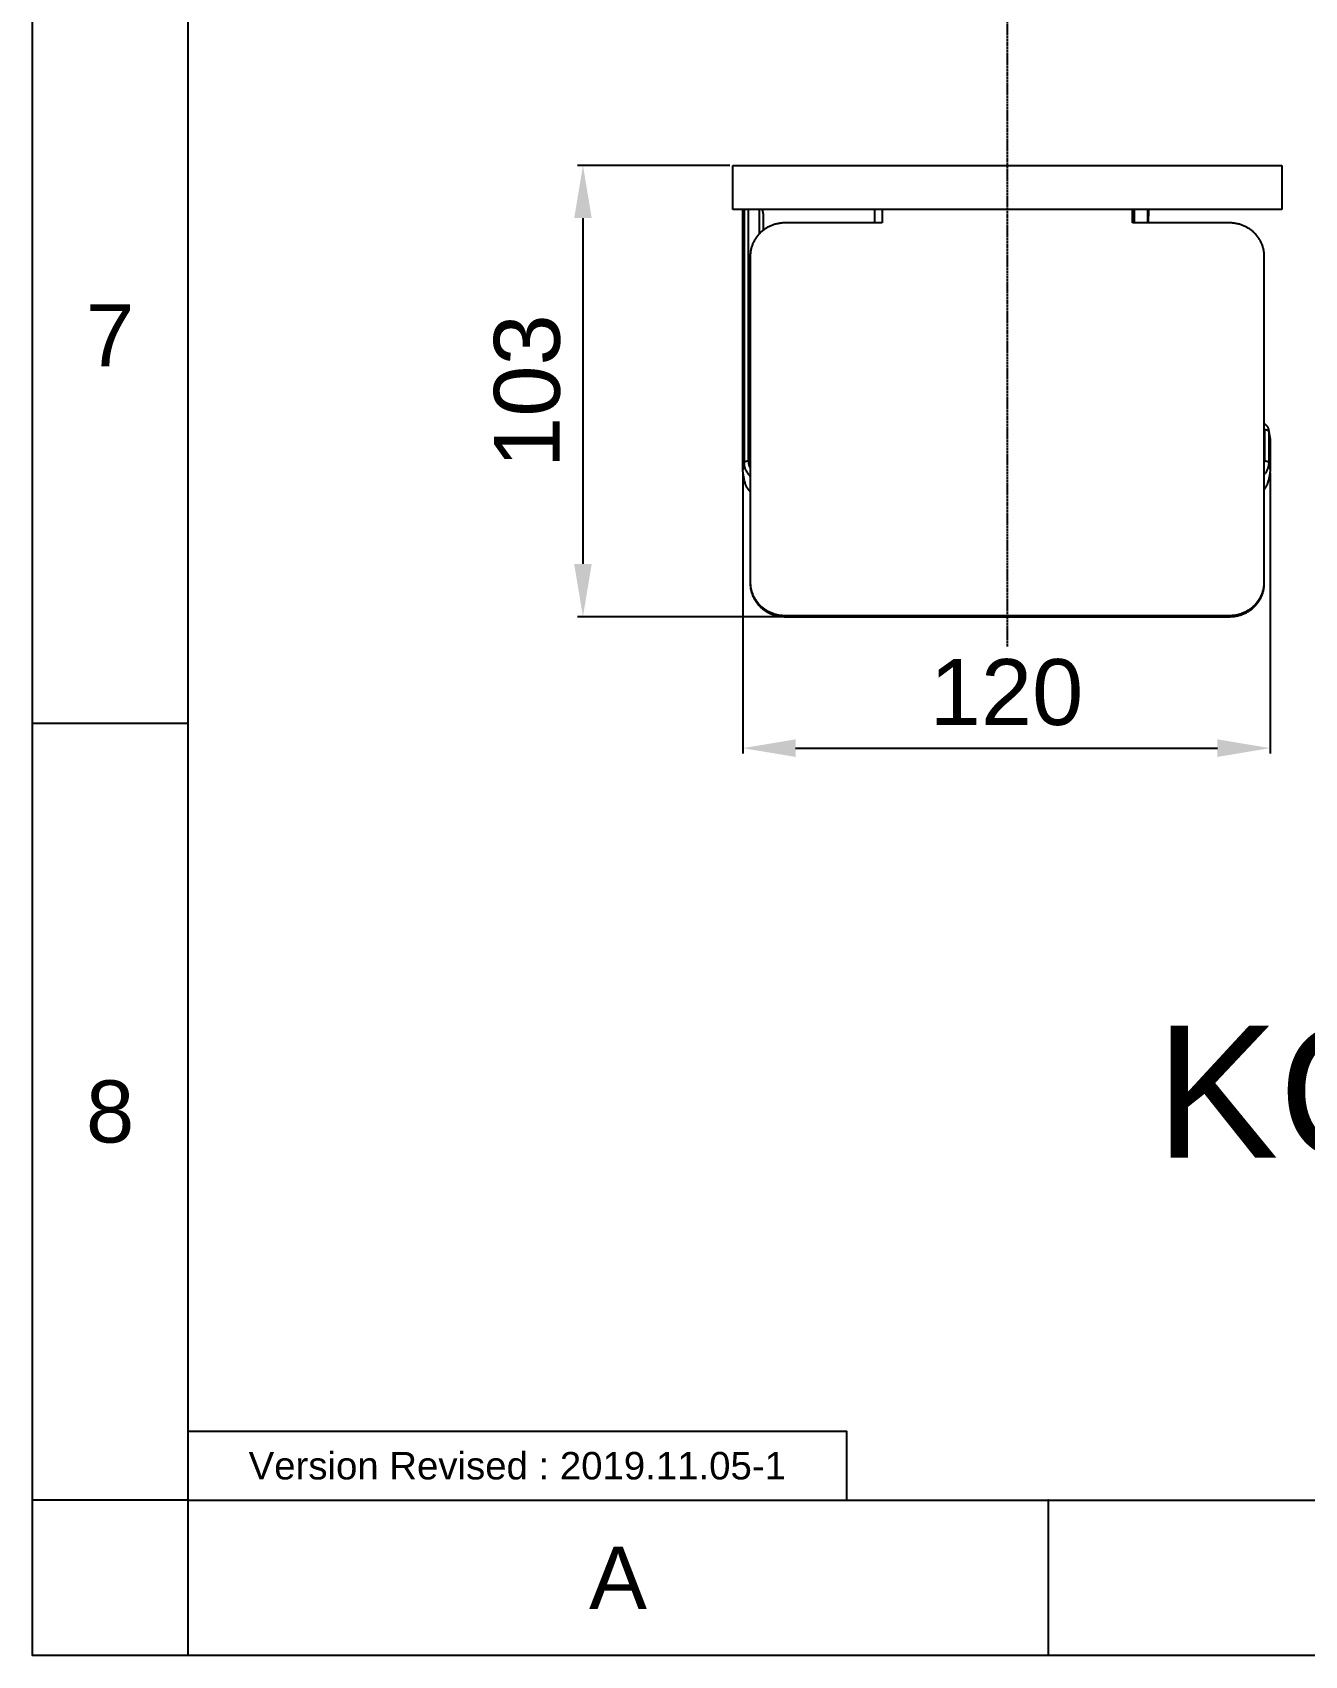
# Model space of a CAD drawing. Header units: millimetres. Extents: x 2219 to 3269, y 1238 to 2723.
# Drawn here: x 2218.7 to 2508.2, y 1237.7 to 1607.1 of the extents above; entities that cross this region are included whole.
import ezdxf

# ---------------------------------------------------------------- set-up
doc = ezdxf.new("R2010")
doc.units = ezdxf.units.MM
doc.linetypes.add('CENTER', pattern=[0.6, 0.375, -0.075, 0.075, -0.075])
for name, color, linetype in [('CEN2', 1, 'Continuous'), ('DIM2', 3, 'Continuous'), ('form22', 7, 'Continuous'), ('main', 7, 'Continuous')]:
    doc.layers.add(name, color=color, linetype=linetype)
doc.styles.add('Arial Regular', font='arial.ttf')
doc.styles.get("Standard").update_dxf_attribs({"font": 'arial.ttf'})
doc.dimstyles.new('ISO-25', dxfattribs={"dimtxt": 2.5, "dimasz": 2.5, "dimexe": 1.25, "dimexo": 0.625, "dimtad": 1, "dimtxsty": 'Standard', "dimcen": 2.5, "dimadec": 0, "dimazin": 0, "dimtfac": 1, "dimtmove": 0, "dimatfit": 3, "dimfxl": 1, "dimarcsym": 0})

# ---------------------------------------------------------------- blocks, each defined once
blk = doc.blocks.new('*D32')
at = {"layer": 'Defpoints', "color": 0, "transparency": 16777216}
for p in [(2378.04, 1576.86), (2343.96, 1474.15), (2393.91, 1474.15)]:
    blk.add_point(p, dxfattribs=at)
at = {"layer": 'DIM2', "color": 0, "lineweight": -2, "transparency": 16777216}
for p, q in [((2377.42, 1576.86), (2342.71, 1576.86)), ((2343.96, 1564.86), (2343.96, 1486.15)), ((2393.28, 1474.15), (2342.71, 1474.15))]:
    blk.add_line(p, q, dxfattribs=at)
at = {"layer": 'DIM2', "color": 0, "transparency": 16777216}
for points in [[(2341.96, 1564.86), (2345.96, 1564.86), (2343.96, 1576.86)], [(2341.96, 1486.15), (2345.96, 1486.15), (2343.96, 1474.15)]]:
    blk.add_solid(points, dxfattribs=at)
at = {"layer": 'DIM2', "color": 0, "transparency": 16777216, "insert": (2331.3, 1525.5), "char_height": 15, "attachment_point": 5, "rotation": 90}
blk.add_mtext('103', dxfattribs=at)
blk = doc.blocks.new('*D36')
at = {"layer": 'Defpoints', "color": 0, "transparency": 16777216}
for p in [(2380.37, 1507.55), (2500.37, 1507.55), (2500.37, 1444.23)]:
    blk.add_point(p, dxfattribs=at)
at = {"layer": 'DIM2', "color": 0, "lineweight": -2, "transparency": 16777216}
for p, q in [((2380.37, 1506.92), (2380.37, 1442.98)), ((2500.37, 1506.92), (2500.37, 1442.98)), ((2392.37, 1444.23), (2488.37, 1444.23))]:
    blk.add_line(p, q, dxfattribs=at)
at = {"layer": 'DIM2', "color": 0, "transparency": 16777216}
for points in [[(2392.37, 1446.23), (2392.37, 1442.23), (2380.37, 1444.23)], [(2488.37, 1446.23), (2488.37, 1442.23), (2500.37, 1444.23)]]:
    blk.add_solid(points, dxfattribs=at)
at = {"layer": 'DIM2', "color": 0, "transparency": 16777216, "insert": (2440.37, 1456.89), "char_height": 15, "attachment_point": 5}
blk.add_mtext('120', dxfattribs=at)

msp = doc.modelspace()

# ---------------------------------------------------------------- linework, layer by layer
at = {"layer": 'CEN2', "linetype": 'CENTER'}
msp.add_line((2440.54, 1729.15), (2440.54, 1467.33), dxfattribs=at)
at = {"layer": 'form22'}
for p, q in [((2254.01, 2687.19), (2254.01, 1273.05)), ((2254.01, 1449.81), (2218.65, 1449.81)), ((2254.01, 1273.05), (2218.65, 1273.05)), ((2254.01, 1273.05), (3233.3, 1273.05)), ((2254.01, 1273.05), (2254.01, 1237.69)), ((2449.87, 1273.05), (2449.87, 1237.69))]:
    msp.add_line(p, q, dxfattribs=at)
for points in [[(2218.65, 2722.54), (3268.65, 2722.54), (3268.65, 1237.69), (2218.65, 1237.69)], [(2254.01, 1273.05), (2404.01, 1273.05), (2404.01, 1288.67), (2254.01, 1288.67)]]:
    msp.add_lwpolyline(points, close=True, dxfattribs=at)
for p in [(2254.01, 1449.81), (2449.87, 1273.05)]:
    msp.add_point(p, dxfattribs=at)
at = {"layer": 'main'}
for p, q in [((2378.04, 1566.86), (2378.04, 1576.86)), ((2378.04, 1576.86), (2386.11, 1576.86)), ((2386.11, 1576.86), (2494.98, 1576.86)), ((2494.98, 1576.86), (2503.04, 1576.86)), ((2503.04, 1576.86), (2503.04, 1566.86)), ((2386.11, 1566.86), (2378.04, 1566.86)), ((2380.37, 1507.55), (2380.37, 1566.86)), ((2380.68, 1566.86), (2380.68, 1509.28)), ((2381.67, 1509.6), (2381.67, 1566.86)), ((2384.06, 1566.86), (2384.06, 1561.26)), ((2384.85, 1566.69), (2384.8, 1566.86)), ((2384.9, 1566.51), (2384.85, 1566.69)), ((2384.94, 1566.34), (2384.9, 1566.51)), ((2494.98, 1566.86), (2386.11, 1566.86)), ((2410.37, 1563.79), (2410.37, 1566.86)), ((2412.04, 1566.86), (2412.04, 1563.79)), ((2469.04, 1563.79), (2469.04, 1566.86)), ((2469.38, 1563.79), (2469.38, 1566.86)), ((2469.49, 1563.79), (2469.49, 1566.86)), ((2472.46, 1566.86), (2472.46, 1563.79)), ((2472.72, 1566.75), (2472.62, 1563.79)), ((2472.72, 1566.86), (2472.72, 1566.75)), ((2503.04, 1566.86), (2494.98, 1566.86)), ((2384.97, 1566.16), (2384.94, 1566.34)), ((2385, 1565.99), (2384.97, 1566.16)), ((2385.03, 1565.81), (2385, 1565.99)), ((2385.05, 1565.63), (2385.03, 1565.81)), ((2385.06, 1565.45), (2385.05, 1565.63)), ((2385.06, 1562.15), (2385.06, 1565.45)), ((2386.08, 1562.8), (2385.91, 1562.71)), ((2386.25, 1562.89), (2386.08, 1562.8)), ((2386.42, 1562.98), (2386.25, 1562.89)), ((2386.6, 1563.06), (2386.42, 1562.98)), ((2386.78, 1563.13), (2386.6, 1563.06)), ((2386.96, 1563.21), (2386.78, 1563.13)), ((2387.15, 1563.28), (2386.96, 1563.21)), ((2387.33, 1563.34), (2387.15, 1563.28)), ((2387.52, 1563.4), (2387.33, 1563.34)), ((2387.71, 1563.46), (2387.52, 1563.4)), ((2387.9, 1563.51), (2387.71, 1563.46)), ((2388.09, 1563.56), (2387.9, 1563.51)), ((2388.29, 1563.6), (2388.09, 1563.56)), ((2388.48, 1563.64), (2388.29, 1563.6)), ((2388.68, 1563.68), (2388.48, 1563.64)), ((2388.87, 1563.71), (2388.68, 1563.68)), ((2389.06, 1563.73), (2388.87, 1563.71)), ((2389.26, 1563.75), (2389.06, 1563.73)), ((2389.45, 1563.77), (2389.26, 1563.75)), ((2389.65, 1563.78), (2389.45, 1563.77)), ((2389.85, 1563.78), (2389.65, 1563.78)), ((2390.04, 1563.79), (2389.85, 1563.78)), ((2412.04, 1563.79), (2390.04, 1563.79)), ((2491.24, 1563.78), (2469.04, 1563.79)), ((2491.43, 1563.78), (2491.24, 1563.78)), ((2491.63, 1563.77), (2491.43, 1563.78)), ((2491.83, 1563.75), (2491.63, 1563.77)), ((2492.02, 1563.73), (2491.83, 1563.75)), ((2492.21, 1563.71), (2492.02, 1563.73)), ((2492.41, 1563.68), (2492.21, 1563.71)), ((2492.6, 1563.64), (2492.41, 1563.68)), ((2492.8, 1563.6), (2492.6, 1563.64)), ((2492.99, 1563.56), (2492.8, 1563.6)), ((2493.18, 1563.51), (2492.99, 1563.56)), ((2493.37, 1563.46), (2493.18, 1563.51)), ((2493.56, 1563.4), (2493.37, 1563.46)), ((2493.75, 1563.34), (2493.56, 1563.4)), ((2493.94, 1563.28), (2493.75, 1563.34)), ((2494.12, 1563.21), (2493.94, 1563.28)), ((2494.3, 1563.13), (2494.12, 1563.21)), ((2494.48, 1563.06), (2494.3, 1563.13)), ((2494.66, 1562.98), (2494.48, 1563.06)), ((2494.83, 1562.89), (2494.66, 1562.98)), ((2495.01, 1562.8), (2494.83, 1562.89)), ((2495.18, 1562.71), (2495.01, 1562.8)), ((2382.66, 1559.17), (2382.58, 1559)), ((2382.74, 1559.34), (2382.66, 1559.17)), ((2382.82, 1559.51), (2382.74, 1559.34)), ((2382.91, 1559.68), (2382.82, 1559.51)), ((2383, 1559.84), (2382.91, 1559.68)), ((2383.1, 1560.01), (2383, 1559.84)), ((2383.2, 1560.17), (2383.1, 1560.01)), ((2383.3, 1560.32), (2383.2, 1560.17)), ((2383.41, 1560.48), (2383.3, 1560.32)), ((2383.52, 1560.63), (2383.41, 1560.48)), ((2383.63, 1560.77), (2383.52, 1560.63)), ((2383.75, 1560.92), (2383.63, 1560.77)), ((2383.87, 1561.06), (2383.75, 1560.92)), ((2383.99, 1561.19), (2383.87, 1561.06)), ((2384.12, 1561.33), (2383.99, 1561.19)), ((2384.25, 1561.46), (2384.12, 1561.33)), ((2384.39, 1561.59), (2384.25, 1561.46)), ((2384.52, 1561.72), (2384.39, 1561.59)), ((2384.66, 1561.84), (2384.52, 1561.72)), ((2384.81, 1561.96), (2384.66, 1561.84)), ((2384.96, 1562.07), (2384.81, 1561.96)), ((2385.11, 1562.19), (2384.96, 1562.07)), ((2385.26, 1562.3), (2385.11, 1562.19)), ((2385.41, 1562.4), (2385.26, 1562.3)), ((2385.57, 1562.5), (2385.41, 1562.4)), ((2385.74, 1562.61), (2385.57, 1562.5)), ((2385.91, 1562.71), (2385.74, 1562.61)), ((2495.35, 1562.61), (2495.18, 1562.71)), ((2495.51, 1562.5), (2495.35, 1562.61)), ((2495.67, 1562.4), (2495.51, 1562.5)), ((2495.83, 1562.3), (2495.67, 1562.4)), ((2495.98, 1562.19), (2495.83, 1562.3)), ((2496.13, 1562.07), (2495.98, 1562.19)), ((2496.27, 1561.96), (2496.13, 1562.07)), ((2496.42, 1561.84), (2496.27, 1561.96)), ((2496.56, 1561.72), (2496.42, 1561.84)), ((2496.7, 1561.59), (2496.56, 1561.72)), ((2496.83, 1561.46), (2496.7, 1561.59)), ((2496.96, 1561.33), (2496.83, 1561.46)), ((2497.09, 1561.19), (2496.96, 1561.33)), ((2497.21, 1561.06), (2497.09, 1561.19)), ((2497.33, 1560.92), (2497.21, 1561.06)), ((2497.45, 1560.77), (2497.33, 1560.92)), ((2497.57, 1560.63), (2497.45, 1560.77)), ((2497.68, 1560.48), (2497.57, 1560.63)), ((2497.78, 1560.32), (2497.68, 1560.48)), ((2497.89, 1560.17), (2497.78, 1560.32)), ((2497.99, 1560.01), (2497.89, 1560.17)), ((2498.08, 1559.84), (2497.99, 1560.01)), ((2498.18, 1559.68), (2498.08, 1559.84)), ((2498.26, 1559.51), (2498.18, 1559.68)), ((2498.35, 1559.34), (2498.26, 1559.51)), ((2498.42, 1559.17), (2498.35, 1559.34)), ((2498.5, 1559), (2498.42, 1559.17)), ((2382.05, 1556.65), (2382.04, 1556.47)), ((2382.04, 1556.47), (2382.04, 1481.65)), ((2382.06, 1556.84), (2382.05, 1556.65)), ((2382.08, 1557.02), (2382.06, 1556.84)), ((2382.1, 1557.2), (2382.08, 1557.02)), ((2382.13, 1557.38), (2382.1, 1557.2)), ((2382.16, 1557.57), (2382.13, 1557.38)), ((2382.2, 1557.75), (2382.16, 1557.57)), ((2382.24, 1557.93), (2382.2, 1557.75)), ((2382.28, 1558.11), (2382.24, 1557.93)), ((2382.33, 1558.29), (2382.28, 1558.11)), ((2382.39, 1558.47), (2382.33, 1558.29)), ((2382.45, 1558.65), (2382.39, 1558.47)), ((2382.52, 1558.83), (2382.45, 1558.65)), ((2382.58, 1559), (2382.52, 1558.83)), ((2498.57, 1558.83), (2498.5, 1559)), ((2498.63, 1558.65), (2498.57, 1558.83)), ((2498.69, 1558.47), (2498.63, 1558.65)), ((2498.75, 1558.29), (2498.69, 1558.47)), ((2498.8, 1558.11), (2498.75, 1558.29)), ((2498.85, 1557.93), (2498.8, 1558.11)), ((2498.89, 1557.75), (2498.85, 1557.93)), ((2498.92, 1557.57), (2498.89, 1557.75)), ((2498.96, 1557.38), (2498.92, 1557.57)), ((2498.98, 1557.2), (2498.96, 1557.38)), ((2499, 1557.02), (2498.98, 1557.2)), ((2499.02, 1556.84), (2499, 1557.02)), ((2499.03, 1556.65), (2499.02, 1556.84)), ((2499.04, 1556.47), (2499.03, 1556.65)), ((2499.04, 1556.28), (2499.04, 1556.47)), ((2499.04, 1481.74), (2499.04, 1556.28)), ((2499.04, 1518.1), (2499.1, 1518.06)), ((2499.04, 1516.84), (2499.06, 1516.65)), ((2499.1, 1516.65), (2499.06, 1516.65)), ((2499.06, 1516.65), (2499.06, 1509.6)), ((2499.1, 1518.06), (2499.16, 1518.02)), ((2499.13, 1516.66), (2499.1, 1516.65)), ((2499.17, 1516.66), (2499.13, 1516.66)), ((2499.16, 1518.02), (2499.22, 1517.98)), ((2499.21, 1516.66), (2499.17, 1516.66)), ((2499.25, 1516.67), (2499.21, 1516.66)), ((2499.22, 1517.98), (2499.28, 1517.93)), ((2499.28, 1516.67), (2499.25, 1516.67)), ((2499.28, 1517.93), (2499.33, 1517.89)), ((2499.32, 1516.66), (2499.28, 1516.67)), ((2499.36, 1516.66), (2499.32, 1516.66)), ((2499.33, 1517.89), (2499.38, 1517.84)), ((2499.4, 1516.66), (2499.36, 1516.66)), ((2499.38, 1517.84), (2499.43, 1517.79)), ((2499.43, 1516.65), (2499.4, 1516.66)), ((2499.43, 1517.79), (2499.48, 1517.74)), ((2499.47, 1516.65), (2499.43, 1516.65)), ((2499.51, 1516.64), (2499.47, 1516.65)), ((2499.48, 1517.74), (2499.53, 1517.69)), ((2499.54, 1516.63), (2499.51, 1516.64)), ((2499.53, 1517.69), (2499.58, 1517.63)), ((2499.58, 1516.62), (2499.54, 1516.63)), ((2499.58, 1517.63), (2499.62, 1517.58)), ((2499.62, 1516.61), (2499.58, 1516.62)), ((2499.62, 1517.58), (2499.67, 1517.52)), ((2499.65, 1516.59), (2499.62, 1516.61)), ((2499.69, 1516.58), (2499.65, 1516.59)), ((2499.67, 1517.52), (2499.71, 1517.46)), ((2499.72, 1516.56), (2499.69, 1516.58)), ((2499.71, 1517.46), (2499.74, 1517.4)), ((2499.76, 1516.55), (2499.72, 1516.56)), ((2499.74, 1517.4), (2499.78, 1517.34)), ((2499.79, 1516.53), (2499.76, 1516.55)), ((2499.78, 1517.34), (2499.82, 1517.28)), ((2499.82, 1516.51), (2499.79, 1516.53)), ((2499.82, 1517.28), (2499.85, 1517.21)), ((2499.85, 1516.49), (2499.82, 1516.51)), ((2499.85, 1517.21), (2499.88, 1517.15)), ((2499.89, 1516.47), (2499.85, 1516.49)), ((2499.88, 1517.15), (2499.91, 1517.08)), ((2499.92, 1516.45), (2499.89, 1516.47)), ((2499.91, 1517.08), (2499.93, 1517.02)), ((2499.95, 1516.43), (2499.92, 1516.45)), ((2499.93, 1517.02), (2499.96, 1516.95)), ((2499.98, 1516.4), (2499.95, 1516.43)), ((2499.96, 1516.95), (2499.98, 1516.88)), ((2499.98, 1516.88), (2500, 1516.81)), ((2500, 1516.38), (2499.98, 1516.4)), ((2500, 1516.81), (2500.01, 1516.74)), ((2500.03, 1516.35), (2500, 1516.38)), ((2500.01, 1516.74), (2500.03, 1516.67)), ((2500.03, 1516.67), (2500.03, 1516.63)), ((2500.03, 1516.63), (2500.04, 1516.6)), ((2500.03, 1516.63), (2500.33, 1514.99)), ((2500.06, 1516.33), (2500.03, 1516.35)), ((2500.04, 1516.6), (2500.04, 1516.58)), ((2500.04, 1516.58), (2500.04, 1516.55)), ((2500.04, 1516.55), (2500.05, 1516.43)), ((2500.05, 1516.43), (2500.06, 1516.39)), ((2500.06, 1516.39), (2500.06, 1516.38)), ((2500.06, 1516.38), (2500.06, 1516.33)), ((2500.06, 1516.33), (2500.06, 1509.28)), ((2500.33, 1514.99), (2500.37, 1514.59)), ((2500.37, 1514.59), (2500.37, 1507.55)), ((2380.68, 1509.28), (2380.37, 1507.55)), ((2380.44, 1506.76), (2380.37, 1507.55)), ((2380.68, 1509.28), (2380.7, 1509.3)), ((2380.68, 1509.18), (2380.68, 1509.28)), ((2380.68, 1509.17), (2380.68, 1509.18)), ((2380.69, 1509.02), (2380.68, 1509.17)), ((2380.7, 1508.88), (2380.69, 1509.02)), ((2380.7, 1509.3), (2380.73, 1509.33)), ((2380.71, 1508.73), (2380.7, 1508.88)), ((2380.74, 1508.58), (2380.71, 1508.73)), ((2380.73, 1509.33), (2380.76, 1509.36)), ((2380.76, 1508.44), (2380.74, 1508.58)), ((2380.76, 1509.36), (2380.79, 1509.38)), ((2380.8, 1508.3), (2380.76, 1508.44)), ((2380.79, 1509.38), (2380.82, 1509.4)), ((2380.83, 1508.15), (2380.8, 1508.3)), ((2380.82, 1509.4), (2380.85, 1509.42)), ((2380.88, 1508.01), (2380.83, 1508.15)), ((2380.85, 1509.42), (2380.88, 1509.44)), ((2380.88, 1509.44), (2380.91, 1509.46)), ((2380.92, 1507.87), (2380.88, 1508.01)), ((2380.91, 1509.46), (2380.94, 1509.48)), ((2380.97, 1507.74), (2380.92, 1507.87)), ((2380.94, 1509.48), (2380.98, 1509.5)), ((2381.03, 1507.6), (2380.97, 1507.74)), ((2380.98, 1509.5), (2381.01, 1509.52)), ((2381.01, 1509.52), (2381.05, 1509.53)), ((2381.09, 1507.47), (2381.03, 1507.6)), ((2381.05, 1509.53), (2381.08, 1509.55)), ((2381.08, 1509.55), (2381.12, 1509.56)), ((2381.16, 1507.33), (2381.09, 1507.47)), ((2381.12, 1509.56), (2381.15, 1509.57)), ((2381.15, 1509.57), (2381.19, 1509.58)), ((2381.23, 1507.2), (2381.16, 1507.33)), ((2381.19, 1509.58), (2381.23, 1509.59)), ((2381.23, 1509.59), (2381.26, 1509.6)), ((2381.26, 1509.6), (2381.3, 1509.6)), ((2381.3, 1509.6), (2381.34, 1509.61)), ((2381.34, 1509.61), (2381.37, 1509.61)), ((2381.37, 1509.61), (2381.41, 1509.62)), ((2381.41, 1509.62), (2381.45, 1509.62)), ((2381.45, 1509.62), (2381.49, 1509.62)), ((2381.49, 1509.62), (2381.53, 1509.62)), ((2381.53, 1509.62), (2381.56, 1509.61)), ((2381.56, 1509.61), (2381.6, 1509.61)), ((2381.6, 1509.61), (2381.64, 1509.61)), ((2381.64, 1509.61), (2381.67, 1509.6)), ((2381.68, 1509.49), (2381.67, 1509.6)), ((2381.68, 1509.38), (2381.68, 1509.49)), ((2381.69, 1509.26), (2381.68, 1509.38)), ((2381.71, 1509.15), (2381.69, 1509.26)), ((2381.72, 1509.04), (2381.71, 1509.15)), ((2381.74, 1508.93), (2381.72, 1509.04)), ((2381.77, 1508.82), (2381.74, 1508.93)), ((2381.8, 1508.71), (2381.77, 1508.82)), ((2381.83, 1508.61), (2381.8, 1508.71)), ((2381.86, 1508.5), (2381.83, 1508.61)), ((2381.9, 1508.4), (2381.86, 1508.5)), ((2381.95, 1508.29), (2381.9, 1508.4)), ((2381.99, 1508.19), (2381.95, 1508.29)), ((2382.04, 1508.09), (2381.99, 1508.19)), ((2499.06, 1509.6), (2499.04, 1509.26)), ((2499.06, 1509.6), (2499.1, 1509.61)), ((2499.1, 1509.61), (2499.13, 1509.61)), ((2499.13, 1509.61), (2499.17, 1509.61)), ((2499.17, 1509.61), (2499.21, 1509.62)), ((2499.21, 1509.62), (2499.25, 1509.62)), ((2499.25, 1509.62), (2499.28, 1509.62)), ((2499.28, 1509.62), (2499.32, 1509.62)), ((2499.32, 1509.62), (2499.36, 1509.61)), ((2499.36, 1509.61), (2499.4, 1509.61)), ((2499.4, 1509.61), (2499.43, 1509.6)), ((2499.43, 1509.6), (2499.47, 1509.6)), ((2499.47, 1509.6), (2499.51, 1509.59)), ((2499.51, 1509.59), (2499.54, 1509.58)), ((2499.6, 1507.37), (2499.53, 1507.25)), ((2499.54, 1509.58), (2499.58, 1509.57)), ((2499.58, 1509.57), (2499.62, 1509.56)), ((2499.66, 1507.5), (2499.6, 1507.37)), ((2499.62, 1509.56), (2499.65, 1509.55)), ((2499.65, 1509.55), (2499.69, 1509.53)), ((2499.72, 1507.63), (2499.66, 1507.5)), ((2499.69, 1509.53), (2499.72, 1509.52)), ((2499.72, 1509.52), (2499.76, 1509.5)), ((2499.77, 1507.77), (2499.72, 1507.63)), ((2499.76, 1509.5), (2499.79, 1509.48)), ((2499.82, 1507.9), (2499.77, 1507.77)), ((2499.79, 1509.48), (2499.82, 1509.46)), ((2499.82, 1509.46), (2499.85, 1509.44)), ((2499.87, 1508.04), (2499.82, 1507.9)), ((2499.85, 1509.44), (2499.89, 1509.42)), ((2499.91, 1508.18), (2499.87, 1508.04)), ((2499.89, 1509.42), (2499.92, 1509.4)), ((2499.94, 1508.32), (2499.91, 1508.18)), ((2499.92, 1509.4), (2499.95, 1509.38)), ((2499.97, 1508.46), (2499.94, 1508.32)), ((2499.95, 1509.38), (2499.98, 1509.36)), ((2500, 1508.6), (2499.97, 1508.46)), ((2499.98, 1509.36), (2500, 1509.33)), ((2500, 1509.33), (2500.03, 1509.3)), ((2500.02, 1508.74), (2500, 1508.6)), ((2500.04, 1508.88), (2500.02, 1508.74)), ((2500.03, 1509.3), (2500.06, 1509.28)), ((2500.05, 1509.03), (2500.04, 1508.88)), ((2500.06, 1509.17), (2500.05, 1509.03)), ((2500.06, 1509.28), (2500.06, 1509.18)), ((2500.06, 1509.28), (2500.37, 1507.55)), ((2500.06, 1509.18), (2500.06, 1509.17)), ((2500.37, 1507.55), (2500.3, 1506.76)), ((2380.74, 1505.08), (2380.44, 1506.76)), ((2380.86, 1504.6), (2380.74, 1505.08)), ((2380.9, 1504.46), (2380.86, 1504.6)), ((2380.96, 1504.32), (2380.9, 1504.46)), ((2381.01, 1504.17), (2380.96, 1504.32)), ((2381.07, 1504.03), (2381.01, 1504.17)), ((2381.14, 1503.9), (2381.07, 1504.03)), ((2381.21, 1503.76), (2381.14, 1503.9)), ((2381.29, 1503.63), (2381.21, 1503.76)), ((2381.3, 1507.08), (2381.23, 1507.2)), ((2381.37, 1503.5), (2381.29, 1503.63)), ((2381.38, 1506.95), (2381.3, 1507.08)), ((2381.46, 1506.83), (2381.38, 1506.95)), ((2381.55, 1506.71), (2381.46, 1506.83)), ((2381.64, 1506.6), (2381.55, 1506.71)), ((2381.73, 1506.49), (2381.64, 1506.6)), ((2381.83, 1506.38), (2381.73, 1506.49)), ((2381.94, 1506.27), (2381.83, 1506.38)), ((2382.04, 1506.17), (2381.94, 1506.27)), ((2499.13, 1506.65), (2499.04, 1506.54)), ((2499.22, 1506.76), (2499.13, 1506.65)), ((2499.3, 1506.88), (2499.22, 1506.76)), ((2499.38, 1507), (2499.3, 1506.88)), ((2499.46, 1507.12), (2499.38, 1507)), ((2499.41, 1503.59), (2499.49, 1503.72)), ((2499.53, 1507.25), (2499.46, 1507.12)), ((2499.49, 1503.72), (2499.56, 1503.85)), ((2499.56, 1503.85), (2499.63, 1503.98)), ((2499.63, 1503.98), (2499.69, 1504.12)), ((2499.69, 1504.12), (2499.75, 1504.26)), ((2499.75, 1504.26), (2499.8, 1504.4)), ((2499.8, 1504.4), (2499.85, 1504.54)), ((2499.85, 1504.54), (2499.9, 1504.69)), ((2499.9, 1504.69), (2499.94, 1504.83)), ((2499.94, 1504.83), (2499.97, 1504.98)), ((2499.97, 1504.98), (2500, 1505.12)), ((2500.3, 1506.76), (2499.99, 1505.08)), ((2500, 1505.12), (2500.02, 1505.27)), ((2381.45, 1503.38), (2381.37, 1503.5)), ((2381.54, 1503.25), (2381.45, 1503.38)), ((2381.63, 1503.13), (2381.54, 1503.25)), ((2381.73, 1503.01), (2381.63, 1503.13)), ((2381.83, 1502.9), (2381.73, 1503.01)), ((2381.93, 1502.79), (2381.83, 1502.9)), ((2382.04, 1502.68), (2381.93, 1502.79)), ((2499.06, 1503.1), (2499.16, 1503.22)), ((2499.16, 1503.22), (2499.25, 1503.34)), ((2499.25, 1503.34), (2499.33, 1503.46)), ((2499.33, 1503.46), (2499.41, 1503.59)), ((2382.04, 1481.93), (2382.04, 1481.74)), ((2382.04, 1481.74), (2382.05, 1481.56)), ((2382.04, 1481.65), (2382.04, 1481.46)), ((2382.04, 1481.46), (2382.05, 1481.28)), ((2382.05, 1481.56), (2382.06, 1481.37)), ((2499.02, 1481.37), (2499.03, 1481.56)), ((2499.03, 1481.56), (2499.04, 1481.74)), ((2499.03, 1481.28), (2499.04, 1481.46)), ((2499.04, 1481.46), (2499.04, 1481.93)), ((2382.05, 1481.28), (2382.06, 1481.1)), ((2382.06, 1481.37), (2382.08, 1481.19)), ((2382.06, 1481.1), (2382.08, 1480.91)), ((2382.08, 1481.19), (2382.1, 1481.01)), ((2382.08, 1480.91), (2382.1, 1480.73)), ((2382.1, 1481.01), (2382.13, 1480.83)), ((2382.1, 1480.73), (2382.13, 1480.55)), ((2382.13, 1480.83), (2382.16, 1480.64)), ((2382.13, 1480.55), (2382.16, 1480.37)), ((2382.16, 1480.64), (2382.2, 1480.46)), ((2382.16, 1480.37), (2382.2, 1480.19)), ((2382.2, 1480.46), (2382.24, 1480.28)), ((2382.2, 1480.19), (2382.24, 1480)), ((2382.24, 1480.28), (2382.28, 1480.1)), ((2382.24, 1480), (2382.28, 1479.82)), ((2382.28, 1480.1), (2382.33, 1479.92)), ((2382.28, 1479.82), (2382.33, 1479.64)), ((2382.33, 1479.92), (2382.39, 1479.74)), ((2382.33, 1479.64), (2382.39, 1479.46)), ((2382.39, 1479.74), (2382.45, 1479.56)), ((2382.39, 1479.46), (2382.45, 1479.28)), ((2382.45, 1479.56), (2382.52, 1479.38)), ((2382.45, 1479.28), (2382.52, 1479.11)), ((2382.52, 1479.38), (2382.58, 1479.21)), ((2382.52, 1479.11), (2382.58, 1478.93)), ((2382.58, 1479.21), (2382.66, 1479.04)), ((2382.58, 1478.93), (2382.66, 1478.76)), ((2382.66, 1479.04), (2382.74, 1478.87)), ((2382.66, 1478.76), (2382.74, 1478.59)), ((2382.74, 1478.87), (2382.82, 1478.7)), ((2382.74, 1478.59), (2382.82, 1478.42)), ((2382.82, 1478.7), (2382.91, 1478.53)), ((2382.82, 1478.42), (2382.91, 1478.25)), ((2382.91, 1478.53), (2383, 1478.37)), ((2382.91, 1478.25), (2383, 1478.09)), ((2383, 1478.37), (2383.1, 1478.2)), ((2383, 1478.09), (2383.1, 1477.93)), ((2383.1, 1478.2), (2383.2, 1478.04)), ((2383.1, 1477.93), (2383.2, 1477.77)), ((2383.2, 1478.04), (2383.3, 1477.89)), ((2383.2, 1477.77), (2383.3, 1477.61)), ((2383.3, 1477.89), (2383.41, 1477.73)), ((2497.68, 1477.73), (2497.78, 1477.89)), ((2497.78, 1477.89), (2497.89, 1478.04)), ((2497.78, 1477.61), (2497.89, 1477.77)), ((2497.89, 1478.04), (2497.99, 1478.2)), ((2497.89, 1477.77), (2497.99, 1477.93)), ((2497.99, 1478.2), (2498.08, 1478.37)), ((2497.99, 1477.93), (2498.08, 1478.09)), ((2498.08, 1478.37), (2498.18, 1478.53)), ((2498.08, 1478.09), (2498.18, 1478.25)), ((2498.18, 1478.53), (2498.26, 1478.7)), ((2498.18, 1478.25), (2498.26, 1478.42)), ((2498.26, 1478.7), (2498.35, 1478.87)), ((2498.26, 1478.42), (2498.35, 1478.59)), ((2498.35, 1478.87), (2498.42, 1479.04)), ((2498.35, 1478.59), (2498.42, 1478.76)), ((2498.42, 1479.04), (2498.5, 1479.21)), ((2498.42, 1478.76), (2498.5, 1478.93)), ((2498.5, 1479.21), (2498.57, 1479.38)), ((2498.5, 1478.93), (2498.57, 1479.11)), ((2498.57, 1479.38), (2498.63, 1479.56)), ((2498.57, 1479.11), (2498.63, 1479.28)), ((2498.63, 1479.56), (2498.69, 1479.74)), ((2498.63, 1479.28), (2498.69, 1479.46)), ((2498.69, 1479.74), (2498.75, 1479.92)), ((2498.69, 1479.46), (2498.75, 1479.64)), ((2498.75, 1479.92), (2498.8, 1480.1)), ((2498.75, 1479.64), (2498.8, 1479.82)), ((2498.8, 1480.1), (2498.85, 1480.28)), ((2498.8, 1479.82), (2498.85, 1480)), ((2498.85, 1480.28), (2498.89, 1480.46)), ((2498.85, 1480), (2498.89, 1480.19)), ((2498.89, 1480.46), (2498.92, 1480.64)), ((2498.89, 1480.19), (2498.92, 1480.37)), ((2498.92, 1480.64), (2498.96, 1480.83)), ((2498.92, 1480.37), (2498.96, 1480.55)), ((2498.96, 1480.83), (2498.98, 1481.01)), ((2498.96, 1480.55), (2498.98, 1480.73)), ((2498.98, 1481.01), (2499, 1481.19)), ((2498.98, 1480.73), (2499, 1480.91)), ((2499, 1481.19), (2499.02, 1481.37)), ((2499, 1480.91), (2499.02, 1481.1)), ((2499.02, 1481.1), (2499.03, 1481.28)), ((2383.3, 1477.61), (2383.41, 1477.46)), ((2383.41, 1477.73), (2383.52, 1477.58)), ((2383.41, 1477.46), (2383.52, 1477.31)), ((2383.52, 1477.58), (2383.63, 1477.44)), ((2383.52, 1477.31), (2383.63, 1477.16)), ((2383.63, 1477.44), (2383.75, 1477.29)), ((2383.63, 1477.16), (2383.75, 1477.02)), ((2383.75, 1477.29), (2383.87, 1477.15)), ((2383.75, 1477.02), (2383.87, 1476.88)), ((2383.87, 1477.15), (2383.99, 1477.02)), ((2383.87, 1476.88), (2383.99, 1476.74)), ((2383.99, 1477.02), (2384.12, 1476.88)), ((2383.99, 1476.74), (2384.12, 1476.6)), ((2384.12, 1476.88), (2384.25, 1476.75)), ((2384.12, 1476.6), (2384.25, 1476.47)), ((2384.25, 1476.75), (2384.39, 1476.62)), ((2384.25, 1476.47), (2384.39, 1476.34)), ((2384.39, 1476.62), (2384.52, 1476.49)), ((2384.39, 1476.34), (2384.52, 1476.22)), ((2384.52, 1476.49), (2384.66, 1476.37)), ((2384.52, 1476.22), (2384.66, 1476.09)), ((2384.66, 1476.37), (2384.81, 1476.25)), ((2384.66, 1476.09), (2384.81, 1475.97)), ((2384.81, 1476.25), (2384.96, 1476.14)), ((2384.81, 1475.97), (2384.96, 1475.86)), ((2384.96, 1476.14), (2385.11, 1476.02)), ((2384.96, 1475.86), (2385.11, 1475.74)), ((2385.11, 1476.02), (2385.26, 1475.91)), ((2385.11, 1475.74), (2385.26, 1475.64)), ((2385.26, 1475.91), (2385.41, 1475.81)), ((2385.26, 1475.64), (2385.41, 1475.53)), ((2385.41, 1475.81), (2385.57, 1475.71)), ((2385.41, 1475.53), (2385.57, 1475.43)), ((2385.57, 1475.71), (2385.74, 1475.6)), ((2385.57, 1475.43), (2385.74, 1475.33)), ((2385.74, 1475.6), (2385.91, 1475.51)), ((2385.74, 1475.33), (2385.91, 1475.23)), ((2385.91, 1475.51), (2386.08, 1475.41)), ((2385.91, 1475.23), (2386.08, 1475.13)), ((2386.08, 1475.41), (2386.25, 1475.32)), ((2386.08, 1475.13), (2386.25, 1475.04)), ((2386.25, 1475.32), (2386.42, 1475.24)), ((2386.25, 1475.04), (2386.42, 1474.96)), ((2386.42, 1475.24), (2386.6, 1475.15)), ((2386.42, 1474.96), (2386.6, 1474.88)), ((2386.6, 1475.15), (2386.78, 1475.08)), ((2386.6, 1474.88), (2386.78, 1474.8)), ((2386.78, 1475.08), (2386.96, 1475)), ((2386.78, 1474.8), (2386.96, 1474.73)), ((2386.96, 1475), (2387.15, 1474.93)), ((2386.96, 1474.73), (2387.15, 1474.66)), ((2387.15, 1474.93), (2387.33, 1474.87)), ((2387.15, 1474.66), (2387.33, 1474.59)), ((2387.33, 1474.87), (2387.52, 1474.81)), ((2387.33, 1474.59), (2387.52, 1474.53)), ((2387.52, 1474.81), (2387.71, 1474.75)), ((2387.52, 1474.53), (2387.71, 1474.47)), ((2387.71, 1474.75), (2387.9, 1474.7)), ((2387.71, 1474.47), (2387.9, 1474.42)), ((2387.9, 1474.7), (2388.09, 1474.65)), ((2387.9, 1474.42), (2388.09, 1474.37)), ((2388.09, 1474.65), (2388.29, 1474.61)), ((2388.09, 1474.37), (2388.29, 1474.33)), ((2388.29, 1474.61), (2388.48, 1474.57)), ((2388.29, 1474.33), (2388.48, 1474.29)), ((2388.48, 1474.57), (2388.68, 1474.53)), ((2388.48, 1474.29), (2388.68, 1474.26)), ((2388.68, 1474.53), (2388.87, 1474.51)), ((2388.68, 1474.26), (2388.87, 1474.23)), ((2388.87, 1474.51), (2389.06, 1474.48)), ((2388.87, 1474.23), (2389.06, 1474.2)), ((2389.06, 1474.48), (2389.26, 1474.46)), ((2389.06, 1474.2), (2389.26, 1474.18)), ((2389.26, 1474.46), (2389.45, 1474.44)), ((2389.26, 1474.18), (2389.45, 1474.17)), ((2389.45, 1474.44), (2389.65, 1474.43)), ((2389.45, 1474.17), (2389.65, 1474.16)), ((2389.65, 1474.43), (2389.85, 1474.43)), ((2389.65, 1474.16), (2389.85, 1474.15)), ((2389.85, 1474.43), (2491.04, 1474.42)), ((2389.85, 1474.15), (2491.04, 1474.15)), ((2491.04, 1474.42), (2491.24, 1474.43)), ((2491.04, 1474.15), (2491.24, 1474.15)), ((2491.24, 1474.43), (2491.43, 1474.43)), ((2491.24, 1474.15), (2491.43, 1474.16)), ((2491.43, 1474.43), (2491.63, 1474.44)), ((2491.43, 1474.16), (2491.63, 1474.17)), ((2491.63, 1474.44), (2491.83, 1474.46)), ((2491.63, 1474.17), (2491.83, 1474.18)), ((2491.83, 1474.46), (2492.02, 1474.48)), ((2491.83, 1474.18), (2492.02, 1474.2)), ((2492.02, 1474.48), (2492.21, 1474.51)), ((2492.02, 1474.2), (2492.21, 1474.23)), ((2492.21, 1474.51), (2492.41, 1474.53)), ((2492.21, 1474.23), (2492.41, 1474.26)), ((2492.41, 1474.53), (2492.6, 1474.57)), ((2492.41, 1474.26), (2492.6, 1474.29)), ((2492.6, 1474.57), (2492.8, 1474.61)), ((2492.6, 1474.29), (2492.8, 1474.33)), ((2492.8, 1474.61), (2492.99, 1474.65)), ((2492.8, 1474.33), (2492.99, 1474.37)), ((2492.99, 1474.65), (2493.18, 1474.7)), ((2492.99, 1474.37), (2493.18, 1474.42)), ((2493.18, 1474.7), (2493.37, 1474.75)), ((2493.18, 1474.42), (2493.37, 1474.47)), ((2493.37, 1474.75), (2493.56, 1474.81)), ((2493.37, 1474.47), (2493.56, 1474.53)), ((2493.56, 1474.81), (2493.75, 1474.87)), ((2493.56, 1474.53), (2493.75, 1474.59)), ((2493.75, 1474.87), (2493.94, 1474.93)), ((2493.75, 1474.59), (2493.94, 1474.66)), ((2493.94, 1474.93), (2494.12, 1475)), ((2493.94, 1474.66), (2494.12, 1474.73)), ((2494.12, 1475), (2494.3, 1475.08)), ((2494.12, 1474.73), (2494.3, 1474.8)), ((2494.3, 1475.08), (2494.48, 1475.15)), ((2494.3, 1474.8), (2494.48, 1474.88)), ((2494.48, 1475.15), (2494.66, 1475.24)), ((2494.48, 1474.88), (2494.66, 1474.96)), ((2494.66, 1475.24), (2494.83, 1475.32)), ((2494.66, 1474.96), (2494.83, 1475.04)), ((2494.83, 1475.32), (2495.01, 1475.41)), ((2494.83, 1475.04), (2495.01, 1475.13)), ((2495.01, 1475.41), (2495.18, 1475.51)), ((2495.01, 1475.13), (2495.18, 1475.23)), ((2495.18, 1475.51), (2495.35, 1475.6)), ((2495.18, 1475.23), (2495.35, 1475.33)), ((2495.35, 1475.6), (2495.51, 1475.71)), ((2495.35, 1475.33), (2495.51, 1475.43)), ((2495.51, 1475.71), (2495.67, 1475.81)), ((2495.51, 1475.43), (2495.67, 1475.53)), ((2495.67, 1475.81), (2495.83, 1475.91)), ((2495.67, 1475.53), (2495.83, 1475.64)), ((2495.83, 1475.91), (2495.98, 1476.02)), ((2495.83, 1475.64), (2495.98, 1475.74)), ((2495.98, 1476.02), (2496.13, 1476.14)), ((2495.98, 1475.74), (2496.13, 1475.86)), ((2496.13, 1476.14), (2496.27, 1476.25)), ((2496.13, 1475.86), (2496.27, 1475.97)), ((2496.27, 1476.25), (2496.42, 1476.37)), ((2496.27, 1475.97), (2496.42, 1476.09)), ((2496.42, 1476.37), (2496.56, 1476.49)), ((2496.42, 1476.09), (2496.56, 1476.22)), ((2496.56, 1476.49), (2496.7, 1476.62)), ((2496.56, 1476.22), (2496.7, 1476.34)), ((2496.7, 1476.62), (2496.83, 1476.75)), ((2496.7, 1476.34), (2496.83, 1476.47)), ((2496.83, 1476.75), (2496.96, 1476.88)), ((2496.83, 1476.47), (2496.96, 1476.6)), ((2496.96, 1476.88), (2497.09, 1477.02)), ((2496.96, 1476.6), (2497.09, 1476.74)), ((2497.09, 1477.02), (2497.21, 1477.15)), ((2497.09, 1476.74), (2497.21, 1476.88)), ((2497.21, 1477.15), (2497.33, 1477.29)), ((2497.21, 1476.88), (2497.33, 1477.02)), ((2497.33, 1477.29), (2497.45, 1477.44)), ((2497.33, 1477.02), (2497.45, 1477.16)), ((2497.45, 1477.44), (2497.57, 1477.58)), ((2497.45, 1477.16), (2497.57, 1477.31)), ((2497.57, 1477.58), (2497.68, 1477.73)), ((2497.57, 1477.31), (2497.68, 1477.46)), ((2497.68, 1477.46), (2497.78, 1477.61))]:
    msp.add_line(p, q, dxfattribs=at)

# ---------------------------------------------------------------- texts
at = {"layer": 'form22', "attachment_point": 5}
for s, width, insert, char_height in [('7', 50, (2236.33, 1538.2), 14.14), ('8', 50, (2236.33, 1361.43), 14.14), ('Version Revised : 2019.11.05-1', 147.9903, (2329.01, 1280.86), 6.25), ('A', 10, (2351.94, 1255.37), 14.14)]:
    msp.add_mtext_dynamic_manual_height_columns(s, width=width, gutter_width=12.5, heights=[0], dxfattribs=dict(at, insert=insert, char_height=char_height))
at = {"layer": 'main', "insert": (2474.31, 1381.04), "char_height": 30, "attachment_point": 1, "style": 'Arial Regular'}
msp.add_mtext_dynamic_manual_height_columns('KCA-704', width=210.7264, gutter_width=12.5, heights=[0], dxfattribs=at)

# ---------------------------------------------------------------- dimensions: what is measured, and where the dimension line sits
at = {"layer": 'DIM2', "color": 3}
dim = msp.add_linear_dim(base=(2343.96, 1474.15), p1=(2378.04, 1576.86), p2=(2393.91, 1474.15), angle=90, dimstyle='ISO-25', override={"dimtxt": 15, "dimasz": 12, "dimgap": 5, "dimdec": 0, "dimtix": 0, "dimtmove": 0}, dxfattribs=at)
dim.commit()
dim.dimension.update_dxf_attribs({"geometry": '*D32', "text_midpoint": (2331.3, 1525.5)})
dim = msp.add_linear_dim(base=(2500.37, 1444.23), p1=(2380.37, 1507.55), p2=(2500.37, 1507.55), dimstyle='ISO-25', override={"dimtxt": 15, "dimasz": 12, "dimgap": 5, "dimdec": 0, "dimtix": 0, "dimtmove": 0}, dxfattribs=at)
dim.commit()
dim.dimension.update_dxf_attribs({"geometry": '*D36', "text_midpoint": (2440.37, 1456.89)})

doc.saveas('drawing.dxf')
